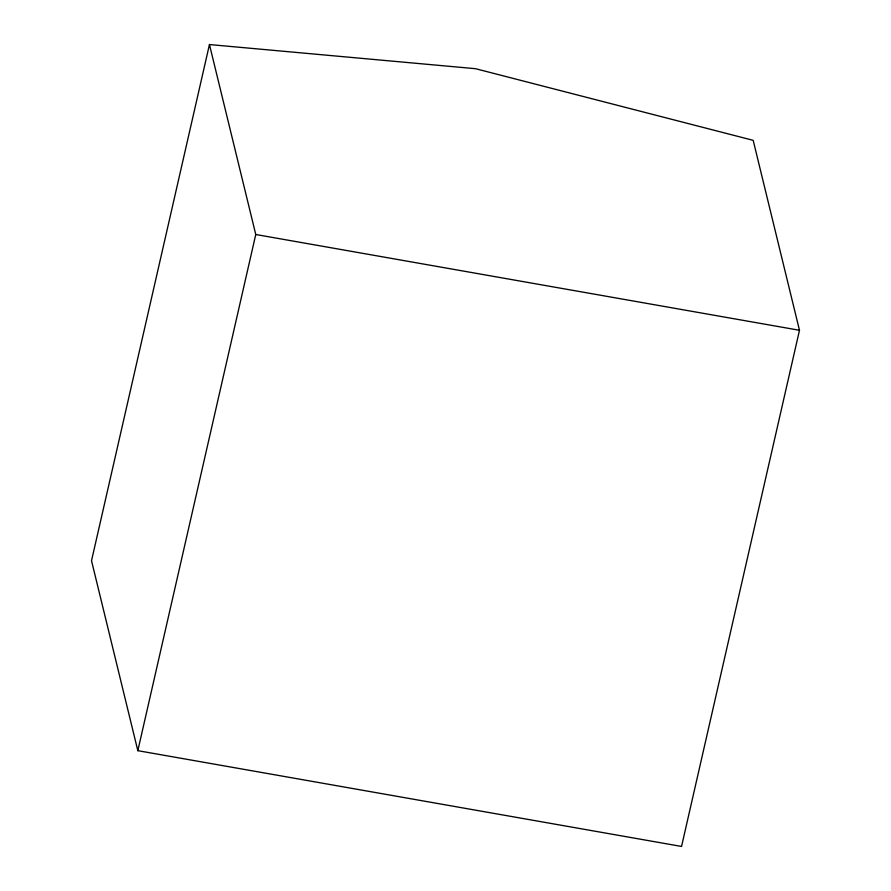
<?xml version="1.0" encoding="UTF-8"?>
<svg xmlns="http://www.w3.org/2000/svg" width="891" height="891" viewBox="0 0 891 891"><rect width="100%" height="100%" fill="white"/><g stroke="black" fill="none" stroke-linecap="round" stroke-linejoin="round"><path stroke-width="1.34" d="M209.452 44.55L91.517 560.717L137.827 750.668L681.548 846.45L799.483 330.283L753.173 140.333L475.527 68.696L209.452 44.55L255.762 234.5L137.827 750.668M255.762 234.5L799.483 330.283"/></g></svg>
